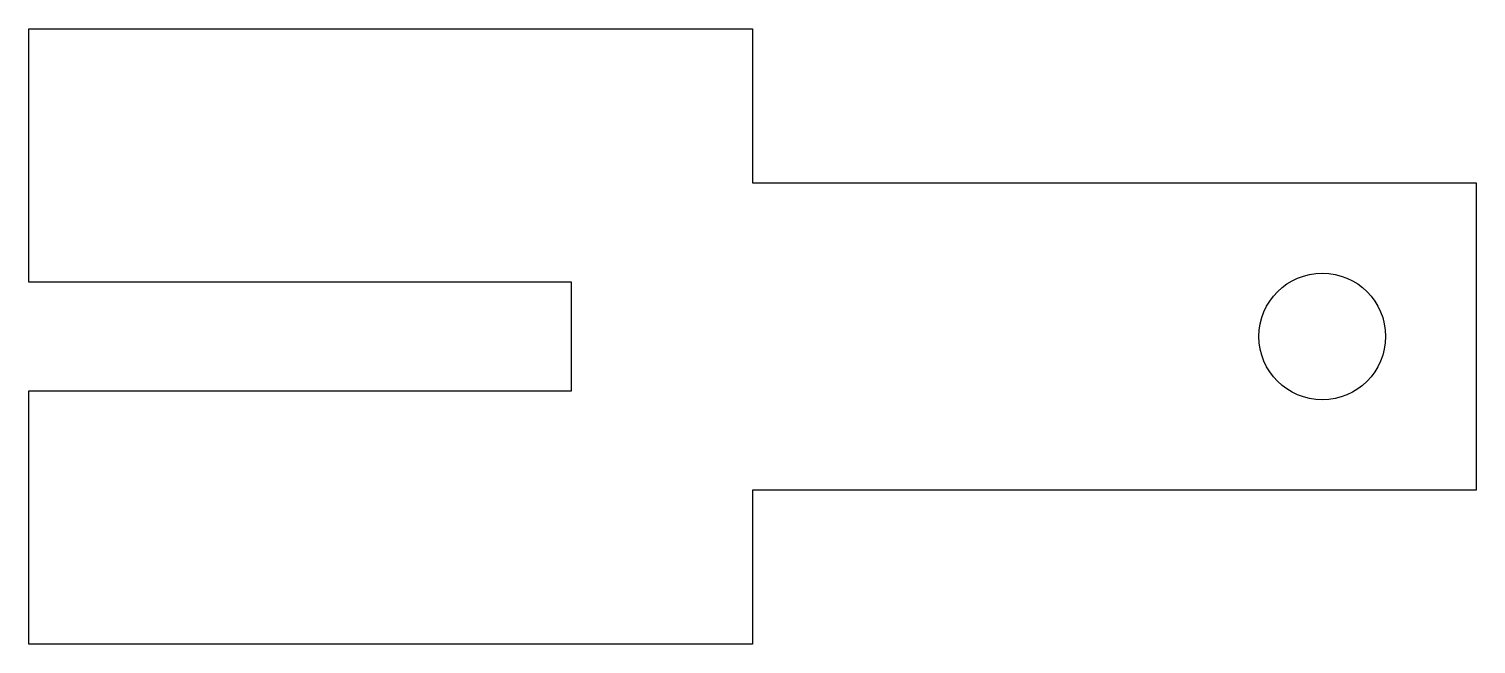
# Model space of a CAD drawing. Header units: millimetres. Extents: x 183 to 223, y 125.2 to 142.2.
import ezdxf

# ---------------------------------------------------------------- set-up
doc = ezdxf.new("R2010")
doc.units = ezdxf.units.MM
doc.layers.get('0').update_dxf_attribs({"linetype": 'CONTINUOUS'})

msp = doc.modelspace()

# ---------------------------------------------------------------- linework, layer by layer
msp.add_lwpolyline([(183, 132.152), (198, 132.152), (198, 135.152), (183, 135.152), (183, 142.152), (203, 142.152), (203, 137.902), (223, 137.902), (223, 129.402), (203, 129.402), (203, 125.152), (183, 125.152)], close=True)
msp.add_circle((218.75, 133.652), 1.75)

doc.saveas('drawing.dxf')
